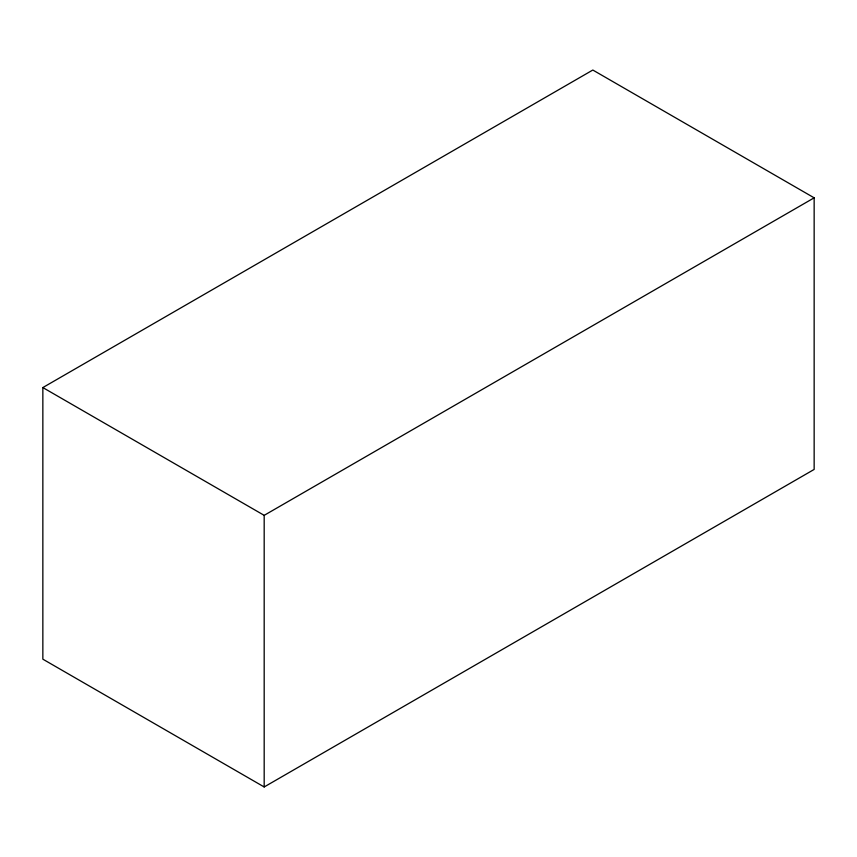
<?xml version="1.0" encoding="UTF-8"?>
<svg xmlns="http://www.w3.org/2000/svg" width="857" height="857" viewBox="0 0 857 857"><rect width="100%" height="100%" fill="white"/><g stroke="black" fill="none" stroke-linecap="round" stroke-linejoin="round"><path stroke-width="1.29" d="M42.85 387.568L592.819 70.038L814.15 197.828L814.15 469.432L264.181 786.962L42.85 659.172L42.85 387.568L264.181 515.346L814.15 197.828M264.181 515.346L264.181 786.962"/></g></svg>
